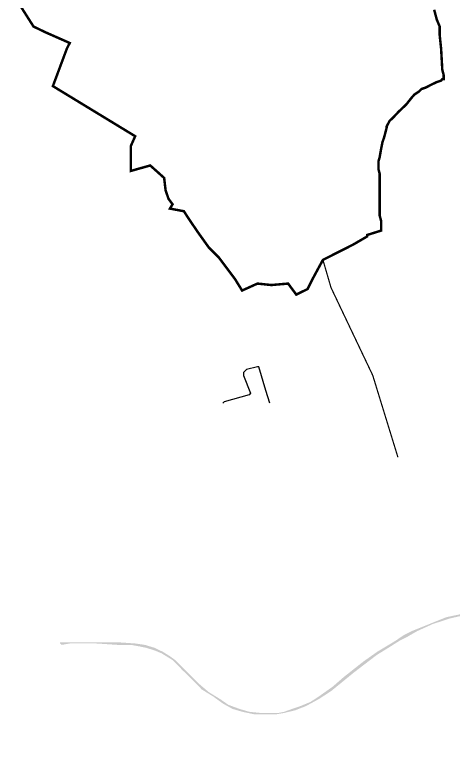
# Model space of a CAD drawing. Header units: millimetres. Extents: x -3588 to 75209, y -3737 to 38254.
# Drawn here: x 26652 to 27079, y 17269 to 17981 of the extents above; entities that cross this region are included whole.
import ezdxf

# ---------------------------------------------------------------- set-up
doc = ezdxf.new("R2010")
doc.units = ezdxf.units.MM
doc.layers.add('H', color=250, linetype='Continuous')
doc.layers.add('P', color=253, linetype='Continuous')

msp = doc.modelspace()

# ---------------------------------------------------------------- hatches: boundary and pattern name
at = {"layer": 'H', "linetype": 'Continuous'}
msp.add_hatch(color=256, dxfattribs=at).paths.add_polyline_path([(26714.947, 17368.24), (26705.36, 17368.24), (26697.455, 17366.831), (26696.03, 17368.24), (26696.03, 17369.36), (26697.455, 17369.36), (26704.224, 17369.36), (26713.538, 17369.36), (26731.318, 17369.36), (26752.779, 17369.36), (26769.151, 17368.24), (26778.753, 17366.831), (26788.068, 17363.999), (26796.245, 17360.046), (26803.031, 17355.821), (26808.392, 17351.868), (26816.57, 17343.674), (26831.534, 17328.711), (26840.848, 17320.821), (26851.858, 17314.035), (26860.052, 17308.386), (26870.775, 17304.433), (26880.377, 17301.616), (26891.099, 17300.496), (26899.277, 17300.496), (26908.608, 17300.496), (26914.241, 17301.616), (26922.147, 17304.433), (26930.341, 17307.266), (26939.927, 17311.219), (26948.121, 17316.58), (26961.676, 17326.182), (26972.398, 17335.496), (26991.315, 17350.46), (27004.854, 17360.046), (27022.65, 17370.784), (27030.556, 17376.146), (27038.734, 17380.371), (27052.289, 17385.732), (27061.875, 17389.685), (27072.614, 17393.926), (27084.744, 17396.47), (27101.116, 17400.695), (27122.849, 17406.057), (27132.179, 17408.889), (27144.598, 17410.009), (27155.321, 17411.434), (27163.499, 17412.842), (27171.693, 17411.434), (27177.054, 17410.009), (27183.823, 17408.889), (27193.154, 17404.648), (27198.787, 17400.695), (27205.572, 17396.47), (27209.525, 17391.109), (27216.295, 17384.324), (27221.656, 17377.554), (27227.017, 17368.24), (27232.667, 17358.638), (27241.981, 17339.721), (27248.75, 17328.711), (27259.761, 17315.171), (27263.714, 17311.219), (27269.075, 17305.857), (27275.861, 17301.616), (27275.861, 17300.496), (27282.63, 17296.255), (27292.233, 17292.302), (27302.955, 17288.061), (27309.725, 17286.941), (27328.641, 17281.292), (27339.652, 17278.747), (27348.966, 17275.93), (27361.385, 17271.977), (27373.531, 17266.616), (27384.254, 17259.847), (27388.495, 17257.014), (27389.615, 17255.606), (27397.809, 17248.836), (27404.579, 17239.522), (27409.94, 17229.92), (27415.589, 17220.317), (27426.312, 17198.872), (27438.458, 17171.762), (27445.228, 17155.39), (27446.636, 17155.39), (27446.636, 17153.982), (27446.636, 17152.846), (27445.228, 17152.846), (27443.82, 17152.846), (27443.82, 17153.982), (27435.914, 17167.537), (27430.265, 17179.668), (27427.72, 17187.862), (27419.542, 17206.762), (27411.348, 17224.558), (27409.94, 17225.967), (27404.579, 17235.281), (27397.809, 17244.883), (27391.023, 17253.061), (27381.709, 17259.847), (27378.893, 17260.967), (27378.893, 17262.375), (27368.17, 17267.736), (27357.16, 17271.977), (27348.966, 17274.522), (27343.604, 17275.93), (27327.521, 17280.171), (27297.594, 17288.061), (27284.039, 17293.71), (27281.222, 17294.847), (27275.861, 17297.663), (27275.861, 17299.072), (27269.075, 17303.025), (27263.714, 17308.386), (27256.944, 17314.035), (27252.991, 17320.821), (27247.342, 17328.711), (27243.389, 17335.496), (27238.028, 17343.674), (27231.258, 17355.821), (27223.065, 17369.36), (27214.887, 17381.795), (27209.525, 17389.685), (27204.148, 17395.334), (27197.379, 17400.695), (27187.776, 17404.648), (27177.054, 17408.889), (27170.284, 17410.009), (27160.682, 17410.009), (27147.127, 17408.889), (27136.404, 17407.481), (27117.488, 17403.24), (27098.3, 17397.879), (27087.577, 17395.334), (27075.43, 17392.517), (27059.058, 17387.156), (27044.095, 17380.371), (27034.781, 17375.009), (27026.603, 17370.784), (27015.864, 17363.999), (27004.854, 17357.229), (26994.131, 17349.035), (26982.001, 17339.721), (26960.252, 17321.941), (26948.121, 17314.035), (26935.702, 17307.266), (26924.979, 17303.025), (26914.241, 17300.496), (26906.063, 17299.072), (26896.461, 17299.072), (26885.738, 17299.072), (26873.591, 17301.616), (26864.005, 17304.433), (26854.403, 17309.81), (26845.089, 17316.58), (26834.078, 17323.349), (26823.356, 17334.36), (26815.162, 17342.266), (26805.848, 17351.868), (26794.837, 17358.638), (26788.068, 17361.47), (26779.874, 17363.999), (26773.104, 17365.407), (26765.198, 17366.831), (26752.779, 17366.831), (26731.318, 17368.24), (26714.947, 17368.24), (26714.947, 17368.24)])

# ---------------------------------------------------------------- linework, layer by layer
at = {"layer": 'P'}
for points, const_width in [([(26639.009, 18018.631), (26670.072, 17969.787), (26681.083, 17964.426), (26705.36, 17953.704), (26702.528, 17948.054), (26688.973, 17911.646), (26769.151, 17862.803), (26764.91, 17853.2), (26764.91, 17828.939), (26783.827, 17834.3), (26797.382, 17822.153), (26798.79, 17810.022), (26801.607, 17801.828), (26805.56, 17796.467), (26803.031, 17792.226), (26816.57, 17789.698), (26821.931, 17781.504), (26830.125, 17769.373), (26840.848, 17754.409), (26850.45, 17744.807), (26866.534, 17723.362), (26873.319, 17712.352), (26888.283, 17719.121), (26901.822, 17717.713), (26918.194, 17719.121), (26926.1, 17708.399), (26937.11, 17713.76), (26942.471, 17724.482), (26952.074, 17742.263), (26959.979, 17746.215), (26981.713, 17757.226), (26995.268, 17765.132), (26995.268, 17766.54), (27008.807, 17770.781), (27008.807, 17774.734), (27008.807, 17780.095), (27007.398, 17785.457), (27007.398, 17791.106), (27007.398, 17796.467), (27007.398, 17801.828), (27007.398, 17807.19), (27007.398, 17813.975), (27007.398, 17816.792), (27007.398, 17823.561), (27007.398, 17826.106), (27006.278, 17830.347), (27006.278, 17832.876), (27006.278, 17838.525), (27007.398, 17842.478), (27008.807, 17850.672), (27010.231, 17857.441), (27011.639, 17861.394), (27014.168, 17870.996), (27014.168, 17872.405), (27015.592, 17874.949), (27017.001, 17877.766), (27019.817, 17880.311), (27025.179, 17885.96), (27027.723, 17888.488), (27033.373, 17893.85), (27038.734, 17900.635), (27041.278, 17903.452), (27045.503, 17906.285), (27048.048, 17908.813), (27052.289, 17910.238), (27057.65, 17913.054), (27063.011, 17915.599), (27067.252, 17917.007), (27068.373, 17918.415), (27069.781, 17918.415), (27069.781, 17919.824), (27069.781, 17922.368), (27068.373, 17927.73), (27067.252, 17948.054), (27065.828, 17961.609), (27065.828, 17967.259), (27065.828, 17969.787), (27063.011, 17976.573), (27061.603, 17981.934), (27060.467, 17986.159)], 2.417), ([(26952.074, 17742.263), (26959.979, 17746.215), (26981.713, 17757.226), (26995.268, 17765.132), (26995.268, 17766.54), (27008.807, 17770.781), (27008.807, 17774.734), (27008.807, 17780.095), (27007.398, 17785.457), (27007.398, 17791.106), (27007.398, 17796.467), (27007.398, 17801.828), (27007.398, 17807.19), (27007.398, 17813.975), (27007.398, 17816.792), (27007.398, 17823.561), (27007.398, 17826.106), (27006.278, 17830.347), (27006.278, 17832.876), (27006.278, 17838.525), (27007.398, 17842.478), (27008.807, 17850.672), (27010.231, 17857.441), (27011.639, 17861.394), (27014.168, 17870.996), (27014.168, 17872.405), (27015.592, 17874.949), (27017.001, 17877.766), (27019.817, 17880.311), (27025.179, 17885.96), (27027.723, 17888.488), (27033.373, 17893.85), (27038.734, 17900.635), (27041.278, 17903.452), (27045.503, 17906.285), (27048.048, 17908.813), (27052.289, 17910.238), (27057.65, 17913.054), (27063.011, 17915.599), (27067.252, 17917.007), (27068.373, 17918.415), (27069.781, 17918.415), (27069.781, 17919.824), (27069.781, 17922.368), (27068.373, 17927.73), (27067.252, 17948.054), (27065.828, 17961.609), (27065.828, 17967.259), (27065.828, 17969.787), (27063.011, 17976.573), (27061.603, 17981.934), (27060.467, 17986.159)], 1.2), ([(27025.179, 17549.754), (27000.629, 17629.628), (26959.979, 17715.168), (26952.074, 17742.263)], 1.2)]:
    msp.add_lwpolyline(points, dxfattribs=dict(at, const_width=const_width))
msp.add_lwpolyline([(26900.414, 17602.534), (26896.461, 17614.953), (26889.691, 17637.822), (26888.283, 17637.822), (26877.544, 17635.278), (26876.136, 17633.869), (26874.728, 17632.461), (26874.728, 17629.628), (26881.497, 17612.136), (26880.089, 17610.728), (26855.811, 17603.942), (26854.403, 17602.534)], dxfattribs=at)

doc.saveas('drawing.dxf')
